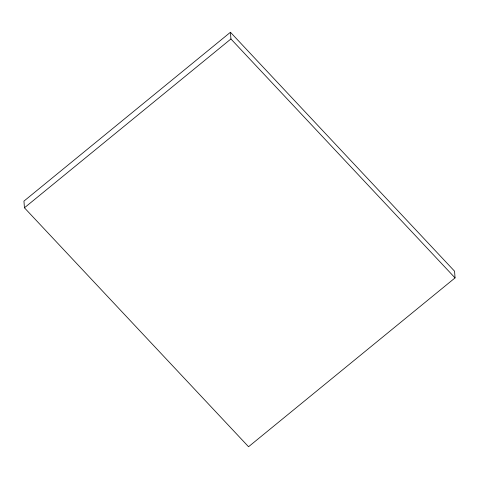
<?xml version="1.0" encoding="UTF-8"?>
<svg xmlns="http://www.w3.org/2000/svg" width="479" height="479" viewBox="0 0 479 479"><rect width="100%" height="100%" fill="white"/><g stroke="black" fill="none" stroke-linecap="round" stroke-linejoin="round"><path stroke-width="0.72" d="M230.447 32.267L23.95 201.102L24.429 207.796L248.553 446.733L455.05 277.898L454.571 271.204L230.447 32.267L230.926 38.967L455.05 277.898M24.429 207.796L230.926 38.967"/></g></svg>
